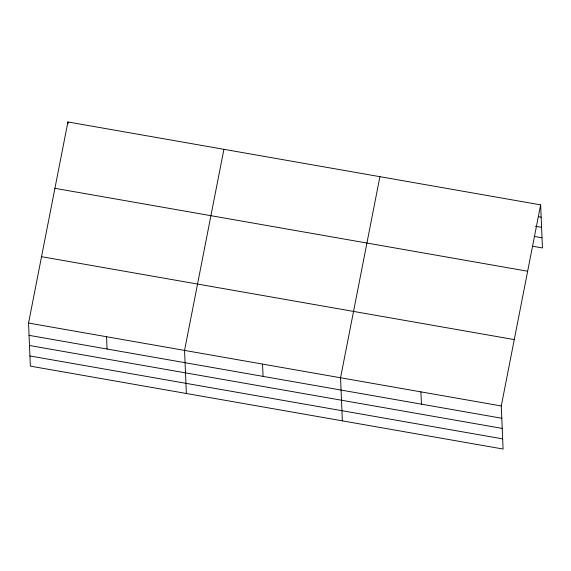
<?xml version="1.0" encoding="UTF-8"?>
<svg xmlns="http://www.w3.org/2000/svg" width="571" height="571" viewBox="0 0 571 571"><rect width="100%" height="100%" fill="white"/><g stroke="black" fill="none" stroke-linecap="round" stroke-linejoin="round"><path stroke-width="0.86" d="M540.644 204.868L501.281 405.96L503.087 449.042L30.356 366.132L28.55 323.05L67.913 121.958L540.644 204.868L542.45 247.95L532.843 246.265M223.911 149.324L184.554 350.408L186.36 393.49M379.915 176.682L340.552 377.774L342.357 420.848M538.539 216.702L541.158 217.166M535.47 226.252L541.586 227.322M534.163 236.408L542.022 237.793M54.923 188.323L527.654 271.232M41.54 256.693L514.271 339.602M28.55 323.05L501.281 405.96M29.064 335.341L501.795 418.257M29.492 345.505L502.223 428.414M29.928 355.969L502.658 438.878M420.92 391.863L421.434 404.161M262.553 364.091L263.067 376.382M106.549 336.733L107.062 349.024M67.913 121.958L67.985 123.714"/></g></svg>
